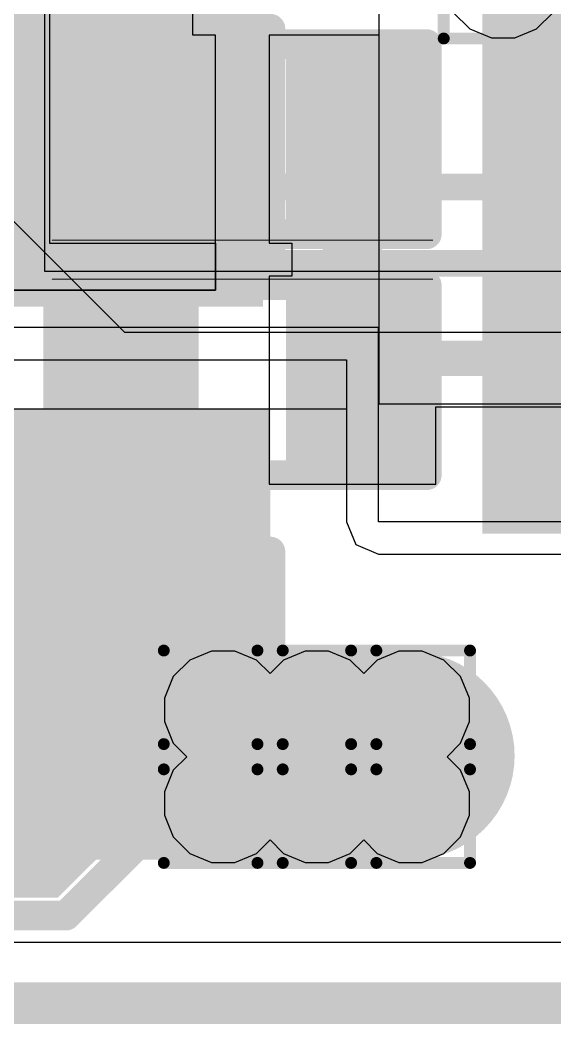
# Model space of a CAD drawing. Header units: inches. Extents: x -6 to 284, y -12 to 154.
# Drawn here: x 15.931 to 18.216, y -11.729 to -7.437 of the extents above; entities that cross this region are included whole.
import ezdxf

# ---------------------------------------------------------------- set-up
doc = ezdxf.new("R2010")
doc.units = ezdxf.units.IN
for name, color, linetype in [('Board Outline', 216, 'Continuous'), ('Bottom Layer', 5, 'Continuous'), ('Bottom Overlay', 54, 'Continuous'), ('Bottom Paste', 16, 'Continuous'), ('Bottom Solder', 6, 'Continuous'), ('Drill Drawing', 1, 'Continuous'), ('GND-1', 16, 'Continuous'), ('GND-2', 90, 'Continuous'), ('GND-3', 216, 'Continuous'), ('GND-4', 54, 'Continuous'), ('PWR-1', 156, 'Continuous'), ('PWR-2', 130, 'Continuous'), ('Signal L1', 76, 'Continuous'), ('Signal L2', 6, 'Continuous'), ('Top Layer', 1, 'Continuous'), ('Top Overlay', 2, 'Continuous'), ('Top Paste', 8, 'Continuous'), ('Top Solder', 216, 'Continuous'), ('Via Holes', 16, 'Continuous')]:
    doc.layers.add(name, color=color, linetype=linetype)

# ---------------------------------------------------------------- blocks, each defined once
blk = doc.blocks.new('R___0402_21')
at = {"layer": 'Top Layer'}
for points in [[(-0.6985, -0.3175), (-0.6985, 0.3175), (-0.2413, 0.3175), (-0.2413, -0.3175)], [(0.2413, -0.3175), (0.2413, 0.3175), (0.6985, 0.3175), (0.6985, -0.3175)]]:
    blk.add_hatch(color=1, dxfattribs=at).paths.add_polyline_path(points)
at = {"layer": 'Top Paste'}
for points in [[(-0.6985, -0.3175), (-0.6985, 0.3175), (-0.2413, 0.3175), (-0.2413, -0.3175)], [(0.2413, -0.3175), (0.2413, 0.3175), (0.6985, 0.3175), (0.6985, -0.3175)]]:
    blk.add_hatch(color=8, dxfattribs=at).paths.add_polyline_path(points)
at = {"layer": 'Top Solder'}
for points in [[(-0.7535, -0.3725), (-0.7535, 0.3725), (-0.1863, 0.3725), (-0.1863, -0.3725)], [(0.1863, -0.3725), (0.1863, 0.3725), (0.7535, 0.3725), (0.7535, -0.3725)]]:
    blk.add_hatch(color=216, dxfattribs=at).paths.add_polyline_path(points)
at = {"layer": 'Top Overlay'}
for points in [[(0.7874, 0.4064, 0.127, 0.127, 0), (-0.7874, 0.4064, 0.127, 0.127, 0)], [(-0.7874, 0.4064, 0.127, 0.127, 0), (-0.7874, -0.4064, 0.127, 0.127, 0)], [(0.7874, 0.4064, 0.127, 0.127, 0), (0.7874, -0.4064, 0.127, 0.127, 0)], [(0.7874, -0.4064, 0.127, 0.127, 0), (-0.7874, -0.4064, 0.127, 0.127, 0)], [(0.8128, -0.4318, 0.00323, 0.00323, 0), (-0.8128, -0.4318, 0.00323, 0.00323, 0)]]:
    blk.add_lwpolyline(points, format="xyseb", dxfattribs=at)
for points in [[(-0.8191, 0.4064, 0.0635, 0.0635, 1), (-0.7556, 0.4064, 0.0635, 0.0635, 1)], [(-0.8191, 0.4064, 0.0635, 0.0635, 1), (-0.7556, 0.4064, 0.0635, 0.0635, 1)], [(0.7556, 0.4064, 0.0635, 0.0635, 1), (0.8191, 0.4064, 0.0635, 0.0635, 1)], [(0.7556, 0.4064, 0.0635, 0.0635, 1), (0.8191, 0.4064, 0.0635, 0.0635, 1)], [(-0.8191, -0.4064, 0.0635, 0.0635, 1), (-0.7556, -0.4064, 0.0635, 0.0635, 1)], [(-0.8191, -0.4064, 0.0635, 0.0635, 1), (-0.7556, -0.4064, 0.0635, 0.0635, 1)], [(0.7556, -0.4064, 0.0635, 0.0635, 1), (0.8191, -0.4064, 0.0635, 0.0635, 1)], [(0.7556, -0.4064, 0.0635, 0.0635, 1), (0.8191, -0.4064, 0.0635, 0.0635, 1)], [(-0.8136, -0.4318, 0.00161, 0.00161, 1), (-0.812, -0.4318, 0.00161, 0.00161, 1)], [(0.812, -0.4318, 0.00161, 0.00161, 1), (0.8136, -0.4318, 0.00161, 0.00161, 1)]]:
    blk.add_lwpolyline(points, format="xyseb", close=True, dxfattribs=at)
blk = doc.blocks.new('R___0402_22')
at = {"layer": 'Top Layer'}
for points in [[(-0.6985, -0.3175), (-0.6985, 0.3175), (-0.2413, 0.3175), (-0.2413, -0.3175)], [(0.2413, -0.3175), (0.2413, 0.3175), (0.6985, 0.3175), (0.6985, -0.3175)]]:
    blk.add_hatch(color=1, dxfattribs=at).paths.add_polyline_path(points)
at = {"layer": 'Top Paste'}
for points in [[(-0.6985, -0.3175), (-0.6985, 0.3175), (-0.2413, 0.3175), (-0.2413, -0.3175)], [(0.2413, -0.3175), (0.2413, 0.3175), (0.6985, 0.3175), (0.6985, -0.3175)]]:
    blk.add_hatch(color=8, dxfattribs=at).paths.add_polyline_path(points)
at = {"layer": 'Top Solder'}
for points in [[(-0.7535, -0.3725), (-0.7535, 0.3725), (-0.1863, 0.3725), (-0.1863, -0.3725)], [(0.1863, -0.3725), (0.1863, 0.3725), (0.7535, 0.3725), (0.7535, -0.3725)]]:
    blk.add_hatch(color=216, dxfattribs=at).paths.add_polyline_path(points)
at = {"layer": 'Top Overlay'}
for points in [[(-0.7874, 0.4064, 0.127, 0.127, 0), (0.7874, 0.4064, 0.127, 0.127, 0)], [(-0.7874, -0.4064, 0.127, 0.127, 0), (-0.7874, 0.4064, 0.127, 0.127, 0)], [(0.7874, -0.4064, 0.127, 0.127, 0), (0.7874, 0.4064, 0.127, 0.127, 0)], [(-0.7874, -0.4064, 0.127, 0.127, 0), (0.7874, -0.4064, 0.127, 0.127, 0)], [(-0.8128, -0.4318, 0.00323, 0.00323, 0), (0.8128, -0.4318, 0.00323, 0.00323, 0)]]:
    blk.add_lwpolyline(points, format="xyseb", dxfattribs=at)
for points in [[(-0.8191, 0.4064, 0.0635, 0.0635, 1), (-0.7556, 0.4064, 0.0635, 0.0635, 1)], [(-0.8191, 0.4064, 0.0635, 0.0635, 1), (-0.7556, 0.4064, 0.0635, 0.0635, 1)], [(0.7556, 0.4064, 0.0635, 0.0635, 1), (0.8191, 0.4064, 0.0635, 0.0635, 1)], [(0.7556, 0.4064, 0.0635, 0.0635, 1), (0.8191, 0.4064, 0.0635, 0.0635, 1)], [(-0.8191, -0.4064, 0.0635, 0.0635, 1), (-0.7556, -0.4064, 0.0635, 0.0635, 1)], [(-0.8191, -0.4064, 0.0635, 0.0635, 1), (-0.7556, -0.4064, 0.0635, 0.0635, 1)], [(0.7556, -0.4064, 0.0635, 0.0635, 1), (0.8191, -0.4064, 0.0635, 0.0635, 1)], [(0.7556, -0.4064, 0.0635, 0.0635, 1), (0.8191, -0.4064, 0.0635, 0.0635, 1)], [(-0.8136, -0.4318, 0.00161, 0.00161, 1), (-0.812, -0.4318, 0.00161, 0.00161, 1)], [(0.812, -0.4318, 0.00161, 0.00161, 1), (0.8136, -0.4318, 0.00161, 0.00161, 1)]]:
    blk.add_lwpolyline(points, format="xyseb", close=True, dxfattribs=at)
blk = doc.blocks.new('T____________0_5___82')
at = {"layer": 'Top Layer'}
blk.add_hatch(color=1, dxfattribs=at).paths.add_polyline_path([(0.25, 0.5), (-0.25, 0.5), (-0.5, 0.25), (-0.5, -0.25), (-0.25, -0.5), (0.25, -0.5), (0.5, -0.25), (0.5, 0.25)])
at = {"layer": 'Top Paste'}
blk.add_hatch(color=8, dxfattribs=at).paths.add_polyline_path([(0.25, 0.5), (-0.25, 0.5), (-0.5, 0.25), (-0.5, -0.25), (-0.25, -0.5), (0.25, -0.5), (0.5, -0.25), (0.5, 0.25)])
at = {"layer": 'Top Solder'}
blk.add_hatch(color=216, dxfattribs=at).paths.add_polyline_path([(0.3008, 0.6016), (-0.3008, 0.6016), (-0.6016, 0.3008), (-0.6016, -0.3008), (-0.3008, -0.6016), (0.3008, -0.6016), (0.6016, -0.3008), (0.6016, 0.3008)])
at = {"layer": 'Top Overlay'}
for points in [[(-0.6819, 0.3332, 0.127, 0.127, 0), (-0.3355, 0.6795, 0.127, 0.127, 0)], [(-0.3355, 0.6795, 0.127, 0.127, 0), (0.3365, 0.6795, 0.127, 0.127, 0)], [(0.3365, 0.6795, 0.127, 0.127, 0), (0.6836, 0.3324, 0.127, 0.127, 0)], [(-0.6819, -0.3341, 0.127, 0.127, 0), (-0.6819, 0.3332, 0.127, 0.127, 0)], [(0.6836, -0.3298, 0.127, 0.127, 0), (0.6836, 0.3324, 0.127, 0.127, 0)], [(-0.6819, -0.3341, 0.127, 0.127, 0), (-0.3374, -0.6786, 0.127, 0.127, 0)], [(0.3349, -0.6786, 0.127, 0.127, 0), (0.6836, -0.3298, 0.127, 0.127, 0)], [(-0.3374, -0.6786, 0.127, 0.127, 0), (0.3349, -0.6786, 0.127, 0.127, 0)]]:
    blk.add_lwpolyline(points, format="xyseb", dxfattribs=at)
for points in [[(-0.3673, 0.6795, 0.0635, 0.0635, 1), (-0.3038, 0.6795, 0.0635, 0.0635, 1)], [(-0.3673, 0.6795, 0.0635, 0.0635, 1), (-0.3038, 0.6795, 0.0635, 0.0635, 1)], [(0.3047, 0.6795, 0.0635, 0.0635, 1), (0.3682, 0.6795, 0.0635, 0.0635, 1)], [(0.3047, 0.6795, 0.0635, 0.0635, 1), (0.3682, 0.6795, 0.0635, 0.0635, 1)], [(-0.7136, 0.3332, 0.0635, 0.0635, 1), (-0.6501, 0.3332, 0.0635, 0.0635, 1)], [(-0.7136, 0.3332, 0.0635, 0.0635, 1), (-0.6501, 0.3332, 0.0635, 0.0635, 1)], [(0.6519, 0.3324, 0.0635, 0.0635, 1), (0.7154, 0.3324, 0.0635, 0.0635, 1)], [(0.6519, 0.3324, 0.0635, 0.0635, 1), (0.7154, 0.3324, 0.0635, 0.0635, 1)], [(-0.7136, -0.3341, 0.0635, 0.0635, 1), (-0.6501, -0.3341, 0.0635, 0.0635, 1)], [(-0.7136, -0.3341, 0.0635, 0.0635, 1), (-0.6501, -0.3341, 0.0635, 0.0635, 1)], [(0.6519, -0.3298, 0.0635, 0.0635, 1), (0.7154, -0.3298, 0.0635, 0.0635, 1)], [(0.6519, -0.3298, 0.0635, 0.0635, 1), (0.7154, -0.3298, 0.0635, 0.0635, 1)], [(-0.3691, -0.6786, 0.0635, 0.0635, 1), (-0.3056, -0.6786, 0.0635, 0.0635, 1)], [(-0.3691, -0.6786, 0.0635, 0.0635, 1), (-0.3056, -0.6786, 0.0635, 0.0635, 1)], [(0.3031, -0.6786, 0.0635, 0.0635, 1), (0.3666, -0.6786, 0.0635, 0.0635, 1)], [(0.3031, -0.6786, 0.0635, 0.0635, 1), (0.3666, -0.6786, 0.0635, 0.0635, 1)]]:
    blk.add_lwpolyline(points, format="xyseb", close=True, dxfattribs=at)
blk = doc.blocks.new('0630CDMCCDS_3R3MC_B_238')
at = {"layer": 'Bottom Layer'}
blk.add_hatch(color=5, dxfattribs=at).paths.add_polyline_path([(1.8, 1.6), (4.2, 1.6), (4.2, -1.6), (1.8, -1.6)])
at = {"layer": 'Bottom Paste'}
blk.add_hatch(color=16, dxfattribs=at).paths.add_polyline_path([(1.8, 1.6), (4.2, 1.6), (4.2, -1.6), (1.8, -1.6)])
at = {"layer": 'Bottom Solder'}
blk.add_hatch(color=6, dxfattribs=at).paths.add_polyline_path([(1.7492, 1.6508), (4.2508, 1.6508), (4.2508, -1.6508), (1.7492, -1.6508)])
blk = doc.blocks.new('C___0805_B_425')
at = {"layer": 'Bottom Layer'}
for points in [[(-1.524, 0.762), (-0.508, 0.762), (-0.508, -0.762), (-1.524, -0.762)], [(0.508, 0.762), (1.524, 0.762), (1.524, -0.762), (0.508, -0.762)]]:
    blk.add_hatch(color=5, dxfattribs=at).paths.add_polyline_path(points)
at = {"layer": 'Bottom Paste'}
for points in [[(-1.524, 0.762), (-0.508, 0.762), (-0.508, -0.762), (-1.524, -0.762)], [(0.508, 0.762), (1.524, 0.762), (1.524, -0.762), (0.508, -0.762)]]:
    blk.add_hatch(color=16, dxfattribs=at).paths.add_polyline_path(points)
at = {"layer": 'Bottom Solder'}
for points in [[(-1.594, 0.832), (-0.438, 0.832), (-0.438, -0.832), (-1.594, -0.832)], [(0.438, 0.832), (1.594, 0.832), (1.594, -0.832), (0.438, -0.832)]]:
    blk.add_hatch(color=6, dxfattribs=at).paths.add_polyline_path(points)
at = {"layer": 'Bottom Overlay'}
for points in [[(-1.6256, 0.8636, 0.127, 0.127, 0), (-0.6096, 0.8636, 0.127, 0.127, 0)], [(-1.6256, 0.8636, 0.127, 0.127, 0), (-1.6256, -0.8636, 0.127, 0.127, 0)], [(0.6096, 0.8636, 0.127, 0.127, 0), (1.6256, 0.8636, 0.127, 0.127, 0)], [(1.6256, 0.8636, 0.127, 0.127, 0), (1.6256, -0.8636, 0.127, 0.127, 0)], [(-1.6256, -0.8636, 0.127, 0.127, 0), (-0.6096, -0.8636, 0.127, 0.127, 0)], [(0.6096, -0.8636, 0.127, 0.127, 0), (1.6256, -0.8636, 0.127, 0.127, 0)]]:
    blk.add_lwpolyline(points, format="xyseb", dxfattribs=at)
for points in [[(-1.6574, 0.8636, 0.0635, 0.0635, 1), (-1.5938, 0.8636, 0.0635, 0.0635, 1)], [(-1.6574, 0.8636, 0.0635, 0.0635, 1), (-1.5938, 0.8636, 0.0635, 0.0635, 1)], [(-0.6413, 0.8636, 0.0635, 0.0635, 1), (-0.5778, 0.8636, 0.0635, 0.0635, 1)], [(0.5778, 0.8636, 0.0635, 0.0635, 1), (0.6413, 0.8636, 0.0635, 0.0635, 1)], [(1.5938, 0.8636, 0.0635, 0.0635, 1), (1.6574, 0.8636, 0.0635, 0.0635, 1)], [(1.5938, 0.8636, 0.0635, 0.0635, 1), (1.6574, 0.8636, 0.0635, 0.0635, 1)], [(-1.6574, -0.8636, 0.0635, 0.0635, 1), (-1.5938, -0.8636, 0.0635, 0.0635, 1)], [(-1.6574, -0.8636, 0.0635, 0.0635, 1), (-1.5938, -0.8636, 0.0635, 0.0635, 1)], [(-0.6413, -0.8636, 0.0635, 0.0635, 1), (-0.5778, -0.8636, 0.0635, 0.0635, 1)], [(0.5778, -0.8636, 0.0635, 0.0635, 1), (0.6413, -0.8636, 0.0635, 0.0635, 1)], [(1.5938, -0.8636, 0.0635, 0.0635, 1), (1.6574, -0.8636, 0.0635, 0.0635, 1)], [(1.5938, -0.8636, 0.0635, 0.0635, 1), (1.6574, -0.8636, 0.0635, 0.0635, 1)]]:
    blk.add_lwpolyline(points, format="xyseb", close=True, dxfattribs=at)

msp = doc.modelspace()

# ---------------------------------------------------------------- hatches: boundary and pattern name
at = {"layer": 'Bottom Layer'}
msp.add_hatch(color=5, dxfattribs=at).paths.add_polyline_path([(11.38, -10.6241), (17.0005, -10.6241), (17.0005, -9.0991), (11.38, -9.0991)])
h = msp.add_hatch(color=5, dxfattribs=at)
edge = h.paths.add_edge_path()
edge.add_arc((16.7993, -10.3867), 0.15, 0, 360)
h = msp.add_hatch(color=5, dxfattribs=at)
edge = h.paths.add_edge_path()
edge.add_arc((17.1993, -10.3867), 0.15, 0, 360)
h = msp.add_hatch(color=5, dxfattribs=at)
edge = h.paths.add_edge_path()
edge.add_arc((17.5993, -10.3867), 0.15, 0, 360)
h = msp.add_hatch(color=5, dxfattribs=at)
edge = h.paths.add_edge_path()
edge.add_arc((16.7993, -10.7867), 0.15, 0, 360)
h = msp.add_hatch(color=5, dxfattribs=at)
edge = h.paths.add_edge_path()
edge.add_arc((17.1993, -10.7867), 0.15, 0, 360)
h = msp.add_hatch(color=5, dxfattribs=at)
edge = h.paths.add_edge_path()
edge.add_arc((17.5993, -10.7867), 0.15, 0, 360)
at = {"layer": 'GND-1'}
h = msp.add_hatch(color=16, dxfattribs=at)
edge = h.paths.add_edge_path()
edge.add_arc((16.7993, -10.3867), 0.15, 0, 360)
h = msp.add_hatch(color=16, dxfattribs=at)
edge = h.paths.add_edge_path()
edge.add_arc((17.1993, -10.3867), 0.15, 0, 360)
h = msp.add_hatch(color=16, dxfattribs=at)
edge = h.paths.add_edge_path()
edge.add_arc((17.5993, -10.3867), 0.15, 0, 360)
h = msp.add_hatch(color=16, dxfattribs=at)
edge = h.paths.add_edge_path()
edge.add_arc((16.7993, -10.7867), 0.15, 0, 360)
h = msp.add_hatch(color=16, dxfattribs=at)
edge = h.paths.add_edge_path()
edge.add_arc((17.1993, -10.7867), 0.15, 0, 360)
h = msp.add_hatch(color=16, dxfattribs=at)
edge = h.paths.add_edge_path()
edge.add_arc((17.5993, -10.7867), 0.15, 0, 360)
at = {"layer": 'GND-2'}
h = msp.add_hatch(color=90, dxfattribs=at)
edge = h.paths.add_edge_path()
edge.add_arc((16.7993, -10.3867), 0.15, 0, 360)
h = msp.add_hatch(color=90, dxfattribs=at)
edge = h.paths.add_edge_path()
edge.add_arc((17.1993, -10.3867), 0.15, 0, 360)
h = msp.add_hatch(color=90, dxfattribs=at)
edge = h.paths.add_edge_path()
edge.add_arc((17.5993, -10.3867), 0.15, 0, 360)
h = msp.add_hatch(color=90, dxfattribs=at)
edge = h.paths.add_edge_path()
edge.add_arc((16.7993, -10.7867), 0.15, 0, 360)
h = msp.add_hatch(color=90, dxfattribs=at)
edge = h.paths.add_edge_path()
edge.add_arc((17.1993, -10.7867), 0.15, 0, 360)
h = msp.add_hatch(color=90, dxfattribs=at)
edge = h.paths.add_edge_path()
edge.add_arc((17.5993, -10.7867), 0.15, 0, 360)
at = {"layer": 'GND-3'}
h = msp.add_hatch(color=216, dxfattribs=at)
edge = h.paths.add_edge_path()
edge.add_arc((16.7993, -10.3867), 0.15, 0, 360)
h = msp.add_hatch(color=216, dxfattribs=at)
edge = h.paths.add_edge_path()
edge.add_arc((17.1993, -10.3867), 0.15, 0, 360)
h = msp.add_hatch(color=216, dxfattribs=at)
edge = h.paths.add_edge_path()
edge.add_arc((17.5993, -10.3867), 0.15, 0, 360)
h = msp.add_hatch(color=216, dxfattribs=at)
edge = h.paths.add_edge_path()
edge.add_arc((16.7993, -10.7867), 0.15, 0, 360)
h = msp.add_hatch(color=216, dxfattribs=at)
edge = h.paths.add_edge_path()
edge.add_arc((17.1993, -10.7867), 0.15, 0, 360)
h = msp.add_hatch(color=216, dxfattribs=at)
edge = h.paths.add_edge_path()
edge.add_arc((17.5993, -10.7867), 0.15, 0, 360)
at = {"layer": 'GND-4'}
h = msp.add_hatch(color=54, dxfattribs=at)
edge = h.paths.add_edge_path()
edge.add_arc((16.7993, -10.3867), 0.15, 0, 360)
h = msp.add_hatch(color=54, dxfattribs=at)
edge = h.paths.add_edge_path()
edge.add_arc((17.1993, -10.3867), 0.15, 0, 360)
h = msp.add_hatch(color=54, dxfattribs=at)
edge = h.paths.add_edge_path()
edge.add_arc((17.5993, -10.3867), 0.15, 0, 360)
h = msp.add_hatch(color=54, dxfattribs=at)
edge = h.paths.add_edge_path()
edge.add_arc((16.7993, -10.7867), 0.15, 0, 360)
h = msp.add_hatch(color=54, dxfattribs=at)
edge = h.paths.add_edge_path()
edge.add_arc((17.1993, -10.7867), 0.15, 0, 360)
h = msp.add_hatch(color=54, dxfattribs=at)
edge = h.paths.add_edge_path()
edge.add_arc((17.5993, -10.7867), 0.15, 0, 360)
at = {"layer": 'PWR-1'}
h = msp.add_hatch(color=156, dxfattribs=at)
edge = h.paths.add_edge_path()
edge.add_arc((16.7993, -10.3867), 0.15, 0, 360)
h = msp.add_hatch(color=156, dxfattribs=at)
edge = h.paths.add_edge_path()
edge.add_arc((17.1993, -10.3867), 0.15, 0, 360)
h = msp.add_hatch(color=156, dxfattribs=at)
edge = h.paths.add_edge_path()
edge.add_arc((17.5993, -10.3867), 0.15, 0, 360)
h = msp.add_hatch(color=156, dxfattribs=at)
edge = h.paths.add_edge_path()
edge.add_arc((16.7993, -10.7867), 0.15, 0, 360)
h = msp.add_hatch(color=156, dxfattribs=at)
edge = h.paths.add_edge_path()
edge.add_arc((17.1993, -10.7867), 0.15, 0, 360)
h = msp.add_hatch(color=156, dxfattribs=at)
edge = h.paths.add_edge_path()
edge.add_arc((17.5993, -10.7867), 0.15, 0, 360)
at = {"layer": 'PWR-2'}
h = msp.add_hatch(color=130, dxfattribs=at)
edge = h.paths.add_edge_path()
edge.add_arc((16.7993, -10.3867), 0.15, 0, 360)
h = msp.add_hatch(color=130, dxfattribs=at)
edge = h.paths.add_edge_path()
edge.add_arc((17.1993, -10.3867), 0.15, 0, 360)
h = msp.add_hatch(color=130, dxfattribs=at)
edge = h.paths.add_edge_path()
edge.add_arc((17.5993, -10.3867), 0.15, 0, 360)
h = msp.add_hatch(color=130, dxfattribs=at)
edge = h.paths.add_edge_path()
edge.add_arc((16.7993, -10.7867), 0.15, 0, 360)
h = msp.add_hatch(color=130, dxfattribs=at)
edge = h.paths.add_edge_path()
edge.add_arc((17.1993, -10.7867), 0.15, 0, 360)
h = msp.add_hatch(color=130, dxfattribs=at)
edge = h.paths.add_edge_path()
edge.add_arc((17.5993, -10.7867), 0.15, 0, 360)
at = {"layer": 'Signal L1'}
h = msp.add_hatch(color=76, dxfattribs=at)
edge = h.paths.add_edge_path()
edge.add_arc((16.7993, -10.3867), 0.15, 0, 360)
h = msp.add_hatch(color=76, dxfattribs=at)
edge = h.paths.add_edge_path()
edge.add_arc((17.1993, -10.3867), 0.15, 0, 360)
h = msp.add_hatch(color=76, dxfattribs=at)
edge = h.paths.add_edge_path()
edge.add_arc((17.5993, -10.3867), 0.15, 0, 360)
h = msp.add_hatch(color=76, dxfattribs=at)
edge = h.paths.add_edge_path()
edge.add_arc((16.7993, -10.7867), 0.15, 0, 360)
h = msp.add_hatch(color=76, dxfattribs=at)
edge = h.paths.add_edge_path()
edge.add_arc((17.1993, -10.7867), 0.15, 0, 360)
h = msp.add_hatch(color=76, dxfattribs=at)
edge = h.paths.add_edge_path()
edge.add_arc((17.5993, -10.7867), 0.15, 0, 360)
at = {"layer": 'Signal L2'}
h = msp.add_hatch(color=6, dxfattribs=at)
edge = h.paths.add_edge_path()
edge.add_arc((16.7993, -10.3867), 0.15, 0, 360)
h = msp.add_hatch(color=6, dxfattribs=at)
edge = h.paths.add_edge_path()
edge.add_arc((17.1993, -10.3867), 0.15, 0, 360)
h = msp.add_hatch(color=6, dxfattribs=at)
edge = h.paths.add_edge_path()
edge.add_arc((17.5993, -10.3867), 0.15, 0, 360)
h = msp.add_hatch(color=6, dxfattribs=at)
edge = h.paths.add_edge_path()
edge.add_arc((16.7993, -10.7867), 0.15, 0, 360)
h = msp.add_hatch(color=6, dxfattribs=at)
edge = h.paths.add_edge_path()
edge.add_arc((17.1993, -10.7867), 0.15, 0, 360)
h = msp.add_hatch(color=6, dxfattribs=at)
edge = h.paths.add_edge_path()
edge.add_arc((17.5993, -10.7867), 0.15, 0, 360)
at = {"layer": 'Top Layer'}
h = msp.add_hatch(color=1, dxfattribs=at)
edge = h.paths.add_edge_path()
edge.add_arc((16.7993, -10.3867), 0.15, 0, 360)
h = msp.add_hatch(color=1, dxfattribs=at)
edge = h.paths.add_edge_path()
edge.add_arc((17.1993, -10.3867), 0.15, 0, 360)
h = msp.add_hatch(color=1, dxfattribs=at)
edge = h.paths.add_edge_path()
edge.add_arc((17.5993, -10.3867), 0.15, 0, 360)
h = msp.add_hatch(color=1, dxfattribs=at)
edge = h.paths.add_edge_path()
edge.add_arc((16.7993, -10.7867), 0.15, 0, 360)
h = msp.add_hatch(color=1, dxfattribs=at)
edge = h.paths.add_edge_path()
edge.add_arc((17.1993, -10.7867), 0.15, 0, 360)
h = msp.add_hatch(color=1, dxfattribs=at)
edge = h.paths.add_edge_path()
edge.add_arc((17.5993, -10.7867), 0.15, 0, 360)
at = {"layer": 'Via Holes'}
h = msp.add_hatch(color=7, dxfattribs=at)
edge = h.paths.add_edge_path()
edge.add_arc((16.7993, -10.3867), 0.075, 0, 360)
h = msp.add_hatch(color=7, dxfattribs=at)
edge = h.paths.add_edge_path()
edge.add_arc((17.1993, -10.3867), 0.075, 0, 360)
h = msp.add_hatch(color=7, dxfattribs=at)
edge = h.paths.add_edge_path()
edge.add_arc((17.5993, -10.3867), 0.075, 0, 360)
h = msp.add_hatch(color=7, dxfattribs=at)
edge = h.paths.add_edge_path()
edge.add_arc((16.7993, -10.7867), 0.075, 0, 360)
h = msp.add_hatch(color=7, dxfattribs=at)
edge = h.paths.add_edge_path()
edge.add_arc((17.1993, -10.7867), 0.075, 0, 360)
h = msp.add_hatch(color=7, dxfattribs=at)
edge = h.paths.add_edge_path()
edge.add_arc((17.5993, -10.7867), 0.075, 0, 360)

# ---------------------------------------------------------------- linework, layer by layer
at = {"layer": 'Board Outline'}
msp.add_lwpolyline([(12.0364, -11.6401, 0.1778, 0.1778, 0), (75.4223, -11.6401, 0.1778, 0.1778, 0)], format="xyseb", dxfattribs=at)
at = {"layer": 'Bottom Layer'}
for p, q in [((17.4629, -8.7523), (11.4073, -8.7523)), ((17.4629, -9.5826), (17.4629, -8.7523)), ((11.4073, -8.8898), (17.3254, -8.8898)), ((17.3254, -8.8898), (17.3254, -9.5826)), ((11.38, -9.0991), (17.3254, -9.0991)), ((17.3254, -9.0991), (17.3254, -9.5826)), ((17.3254, -9.5826), (17.3657, -9.6798)), ((17.3254, -9.5826), (17.3657, -9.6798)), ((20.8116, -9.5826), (17.4629, -9.5826)), ((17.3657, -9.6798), (17.4629, -9.72)), ((17.3657, -9.6798), (17.4629, -9.72)), ((17.4629, -9.72), (20.8116, -9.72)), ((17.4629, -9.72), (20.8116, -9.72)), ((20.4033, -11.3812), (12.0364, -11.3812)), ((20.4033, -11.3812), (12.0364, -11.3812))]:
    msp.add_line(p, q, dxfattribs=at)
at = {"layer": 'Drill Drawing'}
for points in [[(17.7409, -7.5161, 0.0508, 0.0508, 0), (17.7409, -7.0081, 0.0508, 0.0508, 0)], [(17.7409, -7.5161, 0.0508, 0.0508, 0), (18.2489, -7.5161, 0.0508, 0.0508, 0)], [(16.5453, -10.1327, 0.0508, 0.0508, 0), (17.0533, -10.1327, 0.0508, 0.0508, 0)], [(16.5453, -10.6407, 0.0508, 0.0508, 0), (16.5453, -10.1327, 0.0508, 0.0508, 0)], [(16.9453, -10.1327, 0.0508, 0.0508, 0), (17.4533, -10.1327, 0.0508, 0.0508, 0)], [(16.9453, -10.6407, 0.0508, 0.0508, 0), (16.9453, -10.1327, 0.0508, 0.0508, 0)], [(17.0533, -10.6407, 0.0508, 0.0508, 0), (17.0533, -10.1327, 0.0508, 0.0508, 0)], [(17.3453, -10.1327, 0.0508, 0.0508, 0), (17.8533, -10.1327, 0.0508, 0.0508, 0)], [(17.3453, -10.6407, 0.0508, 0.0508, 0), (17.3453, -10.1327, 0.0508, 0.0508, 0)], [(17.4533, -10.6407, 0.0508, 0.0508, 0), (17.4533, -10.1327, 0.0508, 0.0508, 0)], [(17.8533, -10.6407, 0.0508, 0.0508, 0), (17.8533, -10.1327, 0.0508, 0.0508, 0)], [(16.5453, -10.5327, 0.0508, 0.0508, 0), (17.0533, -10.5327, 0.0508, 0.0508, 0)], [(16.5453, -11.0407, 0.0508, 0.0508, 0), (16.5453, -10.5327, 0.0508, 0.0508, 0)], [(16.9453, -10.5327, 0.0508, 0.0508, 0), (17.4533, -10.5327, 0.0508, 0.0508, 0)], [(16.9453, -11.0407, 0.0508, 0.0508, 0), (16.9453, -10.5327, 0.0508, 0.0508, 0)], [(17.0533, -11.0407, 0.0508, 0.0508, 0), (17.0533, -10.5327, 0.0508, 0.0508, 0)], [(17.3453, -10.5327, 0.0508, 0.0508, 0), (17.8533, -10.5327, 0.0508, 0.0508, 0)], [(17.3453, -11.0407, 0.0508, 0.0508, 0), (17.3453, -10.5327, 0.0508, 0.0508, 0)], [(17.4533, -11.0407, 0.0508, 0.0508, 0), (17.4533, -10.5327, 0.0508, 0.0508, 0)], [(17.8533, -11.0407, 0.0508, 0.0508, 0), (17.8533, -10.5327, 0.0508, 0.0508, 0)], [(16.5453, -10.6407, 0.0508, 0.0508, 0), (17.0533, -10.6407, 0.0508, 0.0508, 0)], [(16.9453, -10.6407, 0.0508, 0.0508, 0), (17.4533, -10.6407, 0.0508, 0.0508, 0)], [(17.3453, -10.6407, 0.0508, 0.0508, 0), (17.8533, -10.6407, 0.0508, 0.0508, 0)], [(16.5453, -11.0407, 0.0508, 0.0508, 0), (17.0533, -11.0407, 0.0508, 0.0508, 0)], [(16.9453, -11.0407, 0.0508, 0.0508, 0), (17.4533, -11.0407, 0.0508, 0.0508, 0)], [(17.3453, -11.0407, 0.0508, 0.0508, 0), (17.8533, -11.0407, 0.0508, 0.0508, 0)]]:
    msp.add_lwpolyline(points, format="xyseb", dxfattribs=at)
for points in [[(17.7282, -7.5161, 0.0254, 0.0254, 1), (17.7536, -7.5161, 0.0254, 0.0254, 1)], [(17.7282, -7.5161, 0.0254, 0.0254, 1), (17.7536, -7.5161, 0.0254, 0.0254, 1)], [(16.5326, -10.1327, 0.0254, 0.0254, 1), (16.558, -10.1327, 0.0254, 0.0254, 1)], [(16.5326, -10.1327, 0.0254, 0.0254, 1), (16.558, -10.1327, 0.0254, 0.0254, 1)], [(16.9326, -10.1327, 0.0254, 0.0254, 1), (16.958, -10.1327, 0.0254, 0.0254, 1)], [(16.9326, -10.1327, 0.0254, 0.0254, 1), (16.958, -10.1327, 0.0254, 0.0254, 1)], [(17.0406, -10.1327, 0.0254, 0.0254, 1), (17.066, -10.1327, 0.0254, 0.0254, 1)], [(17.0406, -10.1327, 0.0254, 0.0254, 1), (17.066, -10.1327, 0.0254, 0.0254, 1)], [(17.3326, -10.1327, 0.0254, 0.0254, 1), (17.358, -10.1327, 0.0254, 0.0254, 1)], [(17.3326, -10.1327, 0.0254, 0.0254, 1), (17.358, -10.1327, 0.0254, 0.0254, 1)], [(17.4406, -10.1327, 0.0254, 0.0254, 1), (17.466, -10.1327, 0.0254, 0.0254, 1)], [(17.4406, -10.1327, 0.0254, 0.0254, 1), (17.466, -10.1327, 0.0254, 0.0254, 1)], [(17.8406, -10.1327, 0.0254, 0.0254, 1), (17.866, -10.1327, 0.0254, 0.0254, 1)], [(17.8406, -10.1327, 0.0254, 0.0254, 1), (17.866, -10.1327, 0.0254, 0.0254, 1)], [(16.5326, -10.5327, 0.0254, 0.0254, 1), (16.558, -10.5327, 0.0254, 0.0254, 1)], [(16.5326, -10.5327, 0.0254, 0.0254, 1), (16.558, -10.5327, 0.0254, 0.0254, 1)], [(16.9326, -10.5327, 0.0254, 0.0254, 1), (16.958, -10.5327, 0.0254, 0.0254, 1)], [(16.9326, -10.5327, 0.0254, 0.0254, 1), (16.958, -10.5327, 0.0254, 0.0254, 1)], [(17.0406, -10.5327, 0.0254, 0.0254, 1), (17.066, -10.5327, 0.0254, 0.0254, 1)], [(17.0406, -10.5327, 0.0254, 0.0254, 1), (17.066, -10.5327, 0.0254, 0.0254, 1)], [(17.3326, -10.5327, 0.0254, 0.0254, 1), (17.358, -10.5327, 0.0254, 0.0254, 1)], [(17.3326, -10.5327, 0.0254, 0.0254, 1), (17.358, -10.5327, 0.0254, 0.0254, 1)], [(17.4406, -10.5327, 0.0254, 0.0254, 1), (17.466, -10.5327, 0.0254, 0.0254, 1)], [(17.4406, -10.5327, 0.0254, 0.0254, 1), (17.466, -10.5327, 0.0254, 0.0254, 1)], [(17.8406, -10.5327, 0.0254, 0.0254, 1), (17.866, -10.5327, 0.0254, 0.0254, 1)], [(17.8406, -10.5327, 0.0254, 0.0254, 1), (17.866, -10.5327, 0.0254, 0.0254, 1)], [(16.5326, -10.6407, 0.0254, 0.0254, 1), (16.558, -10.6407, 0.0254, 0.0254, 1)], [(16.5326, -10.6407, 0.0254, 0.0254, 1), (16.558, -10.6407, 0.0254, 0.0254, 1)], [(16.9326, -10.6407, 0.0254, 0.0254, 1), (16.958, -10.6407, 0.0254, 0.0254, 1)], [(16.9326, -10.6407, 0.0254, 0.0254, 1), (16.958, -10.6407, 0.0254, 0.0254, 1)], [(17.0406, -10.6407, 0.0254, 0.0254, 1), (17.066, -10.6407, 0.0254, 0.0254, 1)], [(17.0406, -10.6407, 0.0254, 0.0254, 1), (17.066, -10.6407, 0.0254, 0.0254, 1)], [(17.3326, -10.6407, 0.0254, 0.0254, 1), (17.358, -10.6407, 0.0254, 0.0254, 1)], [(17.3326, -10.6407, 0.0254, 0.0254, 1), (17.358, -10.6407, 0.0254, 0.0254, 1)], [(17.4406, -10.6407, 0.0254, 0.0254, 1), (17.466, -10.6407, 0.0254, 0.0254, 1)], [(17.4406, -10.6407, 0.0254, 0.0254, 1), (17.466, -10.6407, 0.0254, 0.0254, 1)], [(17.8406, -10.6407, 0.0254, 0.0254, 1), (17.866, -10.6407, 0.0254, 0.0254, 1)], [(17.8406, -10.6407, 0.0254, 0.0254, 1), (17.866, -10.6407, 0.0254, 0.0254, 1)], [(16.5326, -11.0407, 0.0254, 0.0254, 1), (16.558, -11.0407, 0.0254, 0.0254, 1)], [(16.5326, -11.0407, 0.0254, 0.0254, 1), (16.558, -11.0407, 0.0254, 0.0254, 1)], [(16.9326, -11.0407, 0.0254, 0.0254, 1), (16.958, -11.0407, 0.0254, 0.0254, 1)], [(16.9326, -11.0407, 0.0254, 0.0254, 1), (16.958, -11.0407, 0.0254, 0.0254, 1)], [(17.0406, -11.0407, 0.0254, 0.0254, 1), (17.066, -11.0407, 0.0254, 0.0254, 1)], [(17.0406, -11.0407, 0.0254, 0.0254, 1), (17.066, -11.0407, 0.0254, 0.0254, 1)], [(17.3326, -11.0407, 0.0254, 0.0254, 1), (17.358, -11.0407, 0.0254, 0.0254, 1)], [(17.3326, -11.0407, 0.0254, 0.0254, 1), (17.358, -11.0407, 0.0254, 0.0254, 1)], [(17.4406, -11.0407, 0.0254, 0.0254, 1), (17.466, -11.0407, 0.0254, 0.0254, 1)], [(17.4406, -11.0407, 0.0254, 0.0254, 1), (17.466, -11.0407, 0.0254, 0.0254, 1)], [(17.8406, -11.0407, 0.0254, 0.0254, 1), (17.866, -11.0407, 0.0254, 0.0254, 1)], [(17.8406, -11.0407, 0.0254, 0.0254, 1), (17.866, -11.0407, 0.0254, 0.0254, 1)]]:
    msp.add_lwpolyline(points, format="xyseb", close=True, dxfattribs=at)
at = {"layer": 'GND-1'}
for p, q in [((17.7816, -7.4046), (17.8524, -7.4754)), ((18.1374, -7.4754), (18.2082, -7.4046)), ((17.8524, -7.4754), (17.9449, -7.5137)), ((18.0449, -7.5137), (18.1374, -7.4754)), ((17.9449, -7.5137), (18.0449, -7.5137)), ((35.9919, -11.3812), (12.0364, -11.3812))]:
    msp.add_line(p, q, dxfattribs=at)
at = {"layer": 'GND-2'}
msp.add_line((35.9919, -11.3812), (12.0364, -11.3812), dxfattribs=at)
at = {"layer": 'GND-3'}
msp.add_line((35.9919, -11.3812), (12.0364, -11.3812), dxfattribs=at)
at = {"layer": 'GND-4'}
msp.add_line((35.9919, -11.3812), (12.0364, -11.3812), dxfattribs=at)
at = {"layer": 'PWR-1'}
for p, q in [((16.7493, -10.1351), (16.6568, -10.1734)), ((16.8494, -10.1351), (16.7493, -10.1351)), ((16.9418, -10.1734), (16.8494, -10.1351)), ((17.1493, -10.1351), (17.0568, -10.1734)), ((17.2494, -10.1351), (17.1493, -10.1351)), ((17.3418, -10.1734), (17.2494, -10.1351)), ((17.5493, -10.1351), (17.4568, -10.1734)), ((17.6494, -10.1351), (17.5493, -10.1351)), ((17.7418, -10.1734), (17.6494, -10.1351)), ((16.6568, -10.1734), (16.586, -10.2442)), ((16.9993, -10.2309), (16.9418, -10.1734)), ((17.0568, -10.1734), (16.9993, -10.2309)), ((17.3993, -10.2309), (17.3418, -10.1734)), ((17.4568, -10.1734), (17.3993, -10.2309)), ((17.8126, -10.2442), (17.7418, -10.1734)), ((16.586, -10.2442), (16.5477, -10.3367)), ((17.8509, -10.3367), (17.8126, -10.2442)), ((16.5477, -10.3367), (16.5477, -10.4368)), ((17.8509, -10.4368), (17.8509, -10.3367)), ((16.5477, -10.4368), (16.586, -10.5292)), ((17.8126, -10.5292), (17.8509, -10.4368)), ((16.586, -10.5292), (16.6435, -10.5867)), ((17.7551, -10.5867), (17.8126, -10.5292)), ((16.6435, -10.5867), (16.586, -10.6442)), ((17.8126, -10.6442), (17.7551, -10.5867)), ((16.586, -10.6442), (16.5477, -10.7367)), ((17.8509, -10.7367), (17.8126, -10.6442)), ((16.5477, -10.7367), (16.5477, -10.8368)), ((17.8509, -10.8368), (17.8509, -10.7367)), ((16.5477, -10.8368), (16.586, -10.9292)), ((17.8126, -10.9292), (17.8509, -10.8368)), ((16.586, -10.9292), (16.6568, -11)), ((16.9418, -11), (16.9993, -10.9425)), ((16.9993, -10.9425), (17.0568, -11)), ((17.3418, -11), (17.3993, -10.9425)), ((17.3993, -10.9425), (17.4568, -11)), ((17.7418, -11), (17.8126, -10.9292)), ((16.6568, -11), (16.7493, -11.0383)), ((16.8494, -11.0383), (16.9418, -11)), ((17.0568, -11), (17.1493, -11.0383)), ((17.2494, -11.0383), (17.3418, -11)), ((17.4568, -11), (17.5493, -11.0383)), ((17.6494, -11.0383), (17.7418, -11)), ((16.7493, -11.0383), (16.8494, -11.0383)), ((17.1493, -11.0383), (17.2494, -11.0383)), ((17.5493, -11.0383), (17.6494, -11.0383)), ((35.9919, -11.3812), (12.0364, -11.3812))]:
    msp.add_line(p, q, dxfattribs=at)
at = {"layer": 'PWR-2'}
for p, q in [((16.7493, -10.1351), (16.6568, -10.1734)), ((16.8494, -10.1351), (16.7493, -10.1351)), ((16.9418, -10.1734), (16.8494, -10.1351)), ((17.1493, -10.1351), (17.0568, -10.1734)), ((17.2494, -10.1351), (17.1493, -10.1351)), ((17.3418, -10.1734), (17.2494, -10.1351)), ((17.5493, -10.1351), (17.4568, -10.1734)), ((17.6494, -10.1351), (17.5493, -10.1351)), ((17.7418, -10.1734), (17.6494, -10.1351)), ((16.6568, -10.1734), (16.586, -10.2442)), ((16.9993, -10.2309), (16.9418, -10.1734)), ((17.0568, -10.1734), (16.9993, -10.2309)), ((17.3993, -10.2309), (17.3418, -10.1734)), ((17.4568, -10.1734), (17.3993, -10.2309)), ((17.8126, -10.2442), (17.7418, -10.1734)), ((16.586, -10.2442), (16.5477, -10.3367)), ((17.8509, -10.3367), (17.8126, -10.2442)), ((16.5477, -10.3367), (16.5477, -10.4368)), ((17.8509, -10.4368), (17.8509, -10.3367)), ((16.5477, -10.4368), (16.586, -10.5292)), ((17.8126, -10.5292), (17.8509, -10.4368)), ((16.586, -10.5292), (16.6435, -10.5867)), ((17.7551, -10.5867), (17.8126, -10.5292)), ((16.6435, -10.5867), (16.586, -10.6442)), ((17.8126, -10.6442), (17.7551, -10.5867)), ((16.586, -10.6442), (16.5477, -10.7367)), ((17.8509, -10.7367), (17.8126, -10.6442)), ((16.5477, -10.7367), (16.5477, -10.8368)), ((17.8509, -10.8368), (17.8509, -10.7367)), ((16.5477, -10.8368), (16.586, -10.9292)), ((17.8126, -10.9292), (17.8509, -10.8368)), ((16.586, -10.9292), (16.6568, -11)), ((16.9418, -11), (16.9993, -10.9425)), ((16.9993, -10.9425), (17.0568, -11)), ((17.3418, -11), (17.3993, -10.9425)), ((17.3993, -10.9425), (17.4568, -11)), ((17.7418, -11), (17.8126, -10.9292)), ((16.6568, -11), (16.7493, -11.0383)), ((16.8494, -11.0383), (16.9418, -11)), ((17.0568, -11), (17.1493, -11.0383)), ((17.2494, -11.0383), (17.3418, -11)), ((17.4568, -11), (17.5493, -11.0383)), ((17.6494, -11.0383), (17.7418, -11)), ((16.7493, -11.0383), (16.8494, -11.0383)), ((17.1493, -11.0383), (17.2494, -11.0383)), ((17.5493, -11.0383), (17.6494, -11.0383)), ((35.9919, -11.3812), (12.0364, -11.3812))]:
    msp.add_line(p, q, dxfattribs=at)
at = {"layer": 'Signal L1'}
for p, q in [((15.8055, -8.1997), (16.3773, -8.7715)), ((16.3773, -8.7715), (19.9914, -8.7715)), ((20.199, -11.3812), (12.0364, -11.3812))]:
    msp.add_line(p, q, dxfattribs=at)
for points in [[(16.0577, -8.0997, 0.1143, 0.1143, 0), (16.0577, 8.2918, 0.1143, 0.1143, 0)], [(16.3543, -7.9327, 0.1143, 0.1143, 0), (16.3543, 8.1297, 0.1143, 0.1143, 0)], [(16.3543, -7.9327, 0.1143, 0.1143, 0), (16.5731, -8.1515, 0.1143, 0.1143, 0)], [(16.0577, -8.0997, 0.1143, 0.1143, 0), (16.4352, -8.4772, 0.1143, 0.1143, 0)], [(16.5731, -8.1515, 0.1143, 0.1143, 0), (18.8948, -8.1515, 0.1143, 0.1143, 0)], [(16.4352, -8.4772, 0.1143, 0.1143, 0), (19.7891, -8.4772, 0.1143, 0.1143, 0)]]:
    msp.add_lwpolyline(points, format="xyseb", dxfattribs=at)
for points in [[(16.3257, -7.9327, 0.0571, 0.0571, 1), (16.3829, -7.9327, 0.0571, 0.0571, 1)], [(16.3257, -7.9327, 0.0571, 0.0571, 1), (16.3829, -7.9327, 0.0571, 0.0571, 1)], [(16.0291, -8.0997, 0.0571, 0.0571, 1), (16.0862, -8.0997, 0.0571, 0.0571, 1)], [(16.0291, -8.0997, 0.0571, 0.0571, 1), (16.0862, -8.0997, 0.0571, 0.0571, 1)], [(16.5445, -8.1515, 0.0571, 0.0571, 1), (16.6016, -8.1515, 0.0571, 0.0571, 1)], [(16.5445, -8.1515, 0.0571, 0.0571, 1), (16.6016, -8.1515, 0.0571, 0.0571, 1)], [(16.4066, -8.4772, 0.0571, 0.0571, 1), (16.4638, -8.4772, 0.0571, 0.0571, 1)], [(16.4066, -8.4772, 0.0571, 0.0571, 1), (16.4638, -8.4772, 0.0571, 0.0571, 1)]]:
    msp.add_lwpolyline(points, format="xyseb", close=True, dxfattribs=at)
at = {"layer": 'Signal L2'}
for p, q in [((16.0364, 3.3055), (16.0364, -8.5105)), ((16.0364, -8.5105), (19.4476, -8.5105)), ((29.8065, -11.3812), (12.0364, -11.3812))]:
    msp.add_line(p, q, dxfattribs=at)
at = {"layer": 'Top Layer'}
for p, q in [((17.4638, 0.2284), (17.4638, -9.0784)), ((16.0577, -3.8948), (16.0577, -8.391)), ((16.6697, -7.502), (16.6697, -6.0351)), ((17.4638, -6.7384), (17.4638, -7.502)), ((16.7668, -7.502), (16.6697, -7.502)), ((16.7668, -8.5921), (16.7668, -7.502)), ((17.4638, -7.502), (16.9954, -7.502)), ((16.9954, -7.502), (16.9954, -8.391)), ((16.0577, -8.391), (16.7668, -8.391)), ((16.7668, -8.391), (16.7668, -8.5921)), ((16.9954, -8.391), (17.092, -8.391)), ((17.092, -8.391), (17.092, -8.5323)), ((17.092, -8.5323), (16.9954, -8.5323)), ((16.9954, -8.5323), (16.9954, -9.4213)), ((16.7668, -8.5921), (15.2733, -8.5921)), ((15.2733, -8.5921), (16.7668, -8.5921)), ((17.4638, -9.0784), (26.7686, -9.0784)), ((17.7066, -9.4213), (17.7066, -9.0906)), ((17.7066, -9.0906), (20.3661, -9.0906)), ((16.9954, -9.4213), (17.7066, -9.4213)), ((20.3013, -11.3812), (15.2733, -11.3812))]:
    msp.add_line(p, q, dxfattribs=at)
for points in [[(16.4107, -7.8444, 0.254, 0.254, 0), (16.4107, -6.0351, 0.254, 0.254, 0)], [(17.351, -8.9768, 0.254, 0.254, 0), (17.351, -7.9465, 0.254, 0.254, 0)], [(17.351, -8.9768, 0.1016, 0.1016, 0), (17.4444, -8.8835, 0.1016, 0.1016, 0)], [(17.4444, -8.8835, 0.1524, 0.1524, 0), (20.7681, -8.8835, 0.1524, 0.1524, 0)], [(15.7928, -10.5824, 0.889, 0.889, 0), (17.5993, -10.5824, 0.889, 0.889, 0)]]:
    msp.add_lwpolyline(points, format="xyseb", dxfattribs=at)
for points in [[(16.3472, -7.8444, 0.127, 0.127, 1), (16.4742, -7.8444, 0.127, 0.127, 1)], [(17.2875, -7.9465, 0.127, 0.127, 1), (17.4145, -7.9465, 0.127, 0.127, 1)], [(17.4063, -8.8835, 0.0762, 0.0762, 1), (17.4825, -8.8835, 0.0762, 0.0762, 1)], [(17.419, -8.8835, 0.0508, 0.0508, 1), (17.4698, -8.8835, 0.0508, 0.0508, 1)], [(17.2875, -8.9768, 0.127, 0.127, 1), (17.4145, -8.9768, 0.127, 0.127, 1)], [(17.3256, -8.9768, 0.0508, 0.0508, 1), (17.3764, -8.9768, 0.0508, 0.0508, 1)], [(15.5706, -10.5824, 0.4445, 0.4445, 1), (16.0151, -10.5824, 0.4445, 0.4445, 1)], [(17.3771, -10.5824, 0.4445, 0.4445, 1), (17.8216, -10.5824, 0.4445, 0.4445, 1)]]:
    msp.add_lwpolyline(points, format="xyseb", close=True, dxfattribs=at)

# ---------------------------------------------------------------- block references
for name, p, rotation in [('0630CDMCCDS_3R3MC_B_238', (22.1566, -7.9826), 180), ('C___0805_B_425', (16.1369, -9.1001), 90), ('R___0402_21', (16.8811, -8.9768), 180)]:
    msp.add_blockref(name, p, dxfattribs=dict(rotation=rotation))
for name, p in [('R___0402_22', (16.8811, -7.9465)), ('T____________0_5___82', (15.7928, -10.5873))]:
    msp.add_blockref(name, p)

doc.saveas('drawing.dxf')
